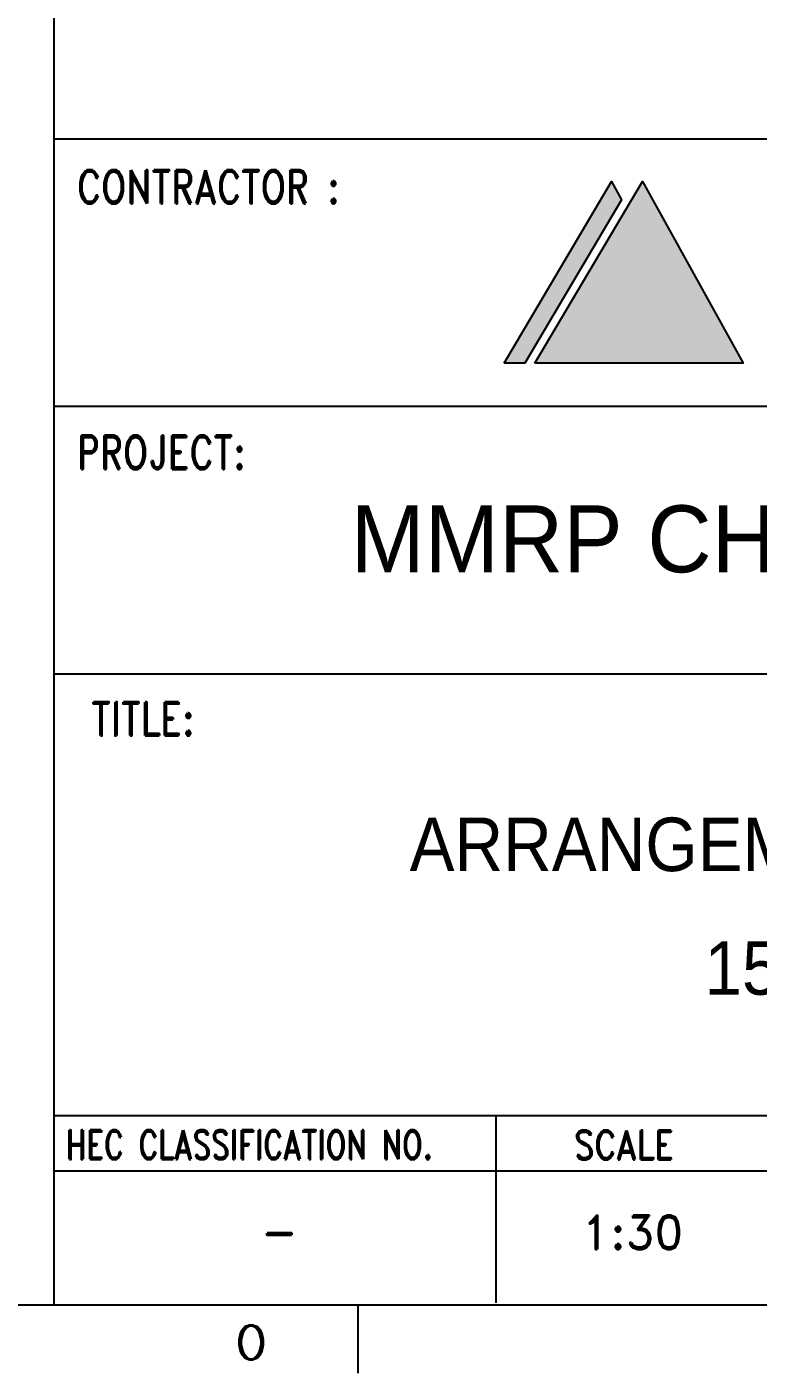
# Model space of a CAD drawing. Header units: millimetres. Extents: x 415966 to 487306, y -108951 to -17325.
# Drawn here: x 480536 to 482852, y -42243 to -37976 of the extents above; entities that cross this region are included whole.
import ezdxf
from ezdxf.enums import TextEntityAlignment as Align

# ---------------------------------------------------------------- set-up
doc = ezdxf.new("R2010")
doc.units = ezdxf.units.MM
doc.header["$LTSCALE"] = 2
doc.layers.add('Layer 1', color=7, linetype='Continuous')
doc.layers.add('TAN-TIT', color=30, linetype='Continuous')
doc.styles.add('COM', font='COMPLEX', dxfattribs={"height": 5})
doc.styles.add('KJR', font='arial.ttf', dxfattribs={"width": 0.8})
doc.styles.add('RD', font='sanss___.ttf')
doc.styles.add('RD20', font='ROMAND.SHX', dxfattribs={"width": 0.8, "height": 2})
doc.styles.add('RD6', font='ROMAND.shx', dxfattribs={"width": 0.83, "height": 6})

# ---------------------------------------------------------------- blocks, each defined once
blk = doc.blocks.new('BORDER')
h = blk.add_hatch(color=256)
h.dxf.hatch_style = 1
h.paths.add_polyline_path([(20566.2, 2725.7), (20339.4, 2341.8), (20779.3, 2341.8)])
h.paths.add_polyline_path([(20522, 2687.2), (20500.7, 2725.7), (20274, 2341.8), (20317.9, 2341.8)])
at = {"layer": 'Layer 1'}
for points in [[(20274, 2341.8), (20500.7, 2725.7), (20522, 2687.2), (20317.9, 2341.8), (20274, 2341.8)], [(20339.4, 2341.8), (20566.2, 2725.7), (20779.3, 2341.8), (20339.4, 2341.8)]]:
    blk.add_lwpolyline(points, dxfattribs=at)
at = {"layer": 'TAN-TIT'}
for p, q in [((19323.7, 4632.3), (19323.7, 352)), ((19323.7, 2816.3), (23282.3, 2816.3)), ((19323.7, 2250.8), (23282.3, 2250.8)), ((19323.7, 1685.2), (23282.3, 1685.2)), ((19323.7, 752.1), (23282.3, 752.1)), ((20256.8, 752.1), (20256.8, 356.3)), ((23282.3, 634.8), (19323.7, 634.8)), ((497.7, 352), (23282.3, 352)), ((19965.6, 352), (19965.6, 207.8))]:
    blk.add_line(p, q, dxfattribs=at)
at = {"layer": 'TAN-TIT', "style": 'RD6'}
for s, height, width, p in [('CONTRACTOR :', 70.69, 0.8, (19372.4, 2679.4)), ('PROJECT:', 70.69, 0.8, (19372.4, 2118.2)), ('TITLE:', 70.69, 0.8, (19402.5, 1555.1)), ('HEC CLASSIFICATION NO.', 61.2, 0.75, (19348.9, 659.8)), ('SCALE', 61.2, 0.83, (20421.6, 659.4))]:
    blk.add_text(s, height=height, dxfattribs=dict(at, width=width)).set_placement(p)
at = {"layer": 'TAN-TIT', "style": 'COM'}
blk.add_text('O', height=72.1, dxfattribs=at).set_placement((19706, 236.6))

msp = doc.modelspace()

# ---------------------------------------------------------------- block references
at = {"xscale": 1.5, "yscale": 1.5, "zscale": 1.5}
msp.add_blockref('BORDER', (451635.9, -42555.1), dxfattribs=at)

# ---------------------------------------------------------------- texts
at = {"style": 'KJR', "width": 0.9519}
msp.add_text('MMRP CHALK RIVER PROJECT', height=212.069, dxfattribs=at).set_placement((481560.9, -39705.1), (485775.9, -39705.1), align=Align.FIT)
at = {"style": 'RD', "width": 0.9}
for s, p in [('ARRANGEMENT FOR AP BUILDING (2/21)', (481748, -40652.3)), ('15m CONTAINER  (2/2)', (482682.2, -41044.2))]:
    msp.add_text(s, height=169.655, dxfattribs=at).set_placement(p)
at = {"style": 'RD20'}
for s, height, p in [('1:30', 106.03, (482453.4, -41850.4)), ('-', 106, (481335, -41850.4))]:
    msp.add_text(s, height=height, dxfattribs=at).set_placement(p, align=Align.CENTER)

doc.saveas('drawing.dxf')
